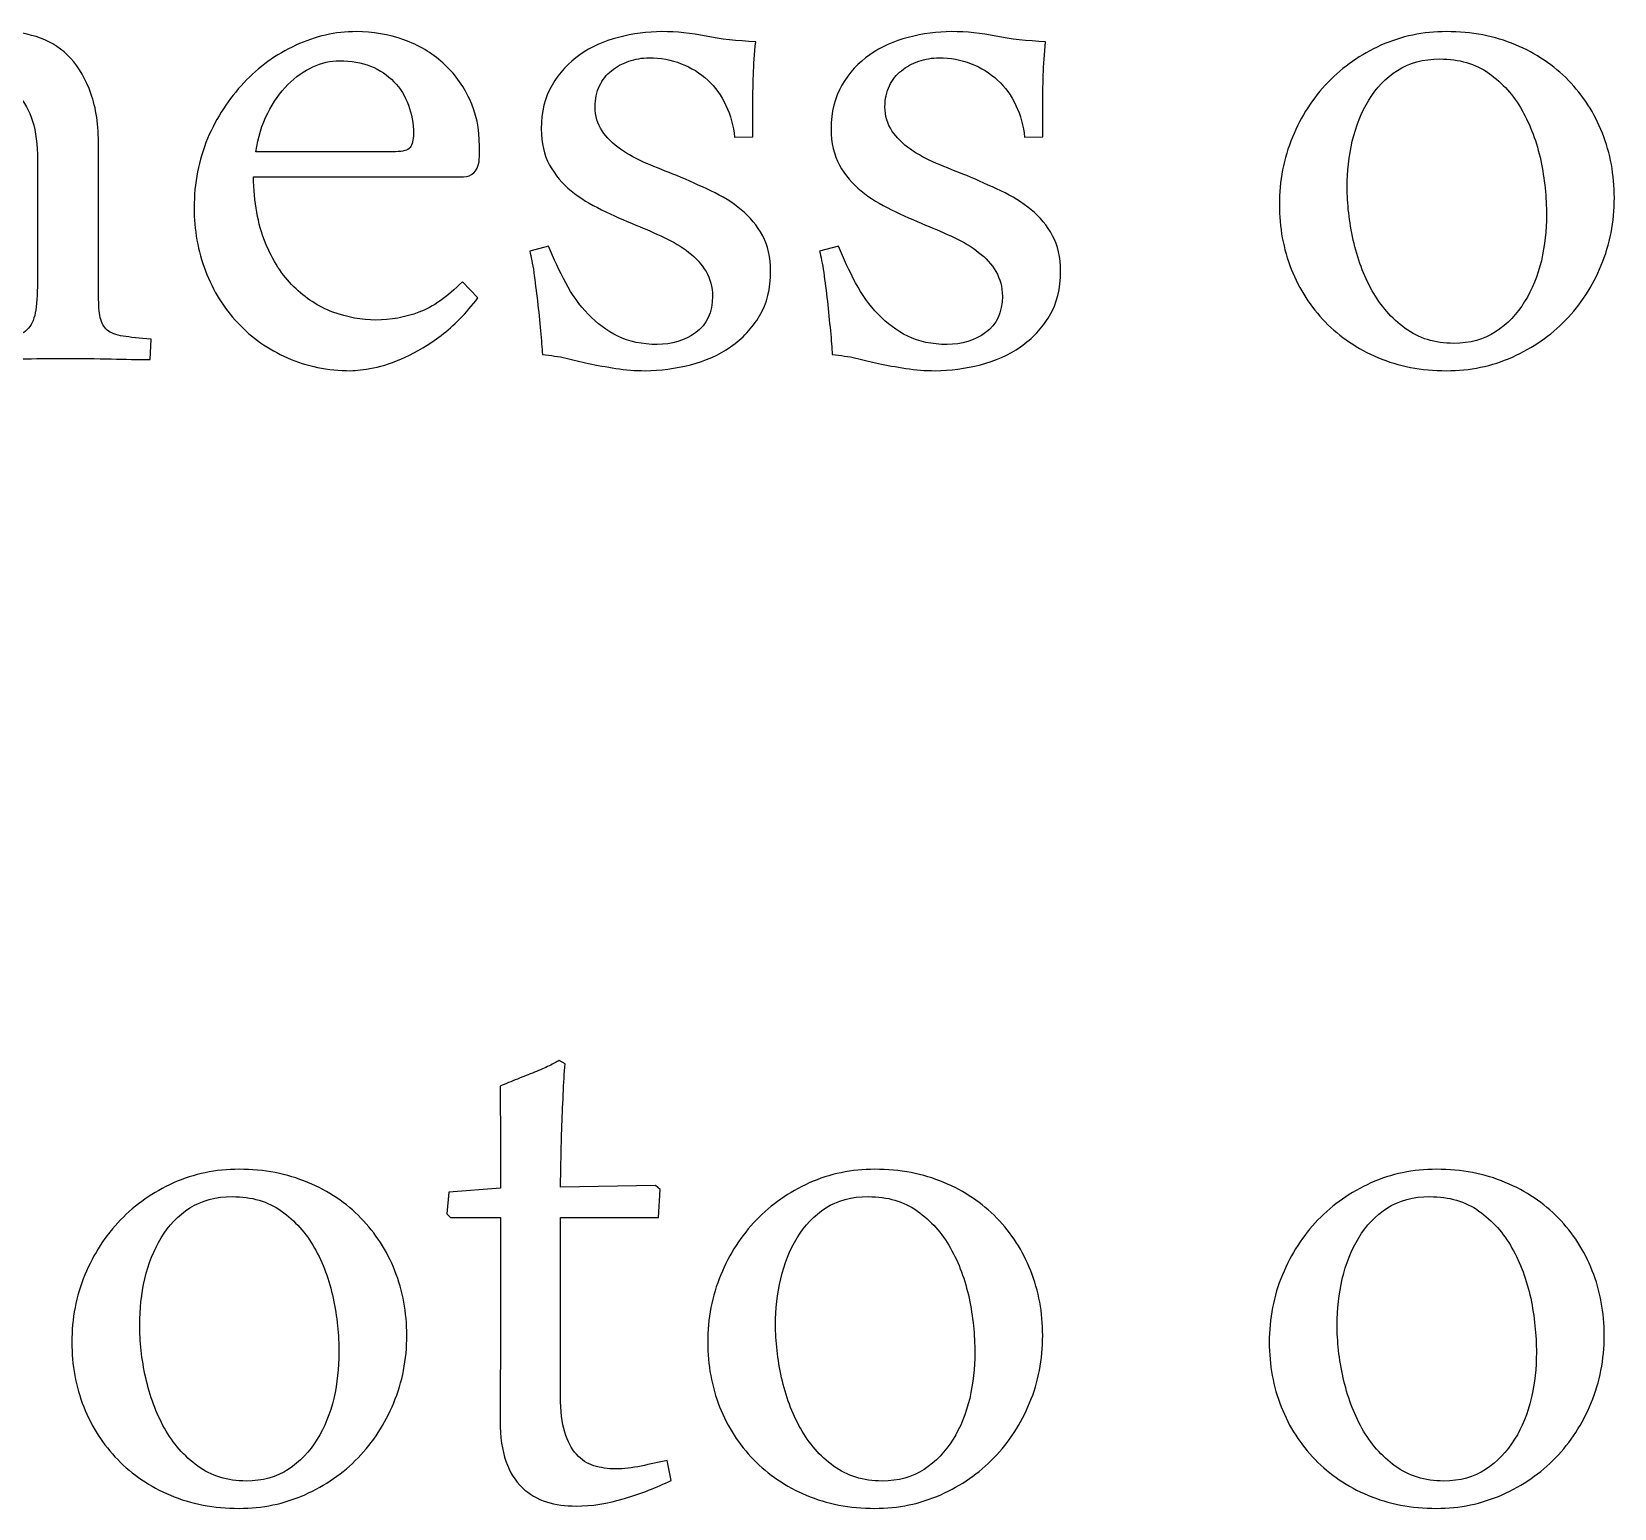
# Model space of a CAD drawing. Extents: x -303 to 288, y -142 to 145.
# Drawn here: x 52.16 to 63.94, y -122.49 to -111.5 of the extents above; entities that cross this region are included whole.
import ezdxf

# ---------------------------------------------------------------- set-up
doc = ezdxf.new("R2010")
doc.units = 0
doc.header["$MEASUREMENT"] = 0
doc.layers.add('LAYER_1', color=7, linetype='CONTINUOUS')

msp = doc.modelspace()

# ---------------------------------------------------------------- linework, layer by layer
at = {"layer": 'LAYER_1', "color": 250}
for points, knots in [([(51.3818, -113.9384), (51.2929, -113.9384), (51.1941, -113.937), (51.084, -113.9342), (51.084, -113.9342), (50.9739, -113.9313), (50.8526, -113.9299), (50.7199, -113.9299), (50.7199, -113.9299), (50.6127, -113.9299), (50.5055, -113.9313), (50.3996, -113.9342), (50.3996, -113.9342), (50.2938, -113.937), (50.2021, -113.9384), (50.1245, -113.9384), (50.1245, -113.9384), (50.1245, -113.9384), (50.1118, -113.8058), (50.1118, -113.8058), (50.1118, -113.8058), (50.2063, -113.7973), (50.2811, -113.786), (50.3375, -113.7691), (50.3375, -113.7691), (50.394, -113.7521), (50.4377, -113.7267), (50.4702, -113.6929), (50.4702, -113.6929), (50.5012, -113.6576), (50.5224, -113.6096), (50.5323, -113.5475), (50.5323, -113.5475), (50.5407, -113.4854), (50.5464, -113.4022), (50.5464, -113.2978), (50.5464, -113.2978), (50.5464, -113.2978), (50.5464, -112.2267), (50.5464, -112.2267), (50.5464, -112.2267), (50.5464, -112.1491), (50.5422, -112.0884), (50.5337, -112.0447), (50.5337, -112.0447), (50.5252, -112.001), (50.5083, -111.9657), (50.4815, -111.9389), (50.4815, -111.9389), (50.4561, -111.9135), (50.418, -111.8937), (50.3658, -111.8796), (50.3658, -111.8796), (50.315, -111.8655), (50.2486, -111.8514), (50.1654, -111.8387), (50.1654, -111.8387), (50.1654, -111.8387), (50.1541, -111.723), (50.1541, -111.723), (50.1541, -111.723), (50.2218, -111.7089), (50.2966, -111.6919), (50.3742, -111.6736), (50.3742, -111.6736), (50.4533, -111.6538), (50.5295, -111.6341), (50.6042, -111.6129), (50.6042, -111.6129), (50.679, -111.5917), (50.7482, -111.572), (50.8131, -111.5536), (50.8131, -111.5536), (50.878, -111.5339), (50.9302, -111.5155), (50.9725, -111.4986), (50.9725, -111.4986), (50.9725, -111.4986), (51.0219, -111.5325), (51.0219, -111.5325), (51.0219, -111.5325), (51.0135, -111.5903), (51.0064, -111.6468), (51.0008, -111.7032), (51.0008, -111.7032), (50.9951, -111.7611), (50.9923, -111.8175), (50.9923, -111.8754), (50.9923, -111.8754), (51.1419, -111.7568), (51.2999, -111.6651), (51.4664, -111.5988), (51.4664, -111.5988), (51.6329, -111.5325), (51.7924, -111.4986), (51.9434, -111.4986), (51.9434, -111.4986), (52.0422, -111.4986), (52.1353, -111.5155), (52.2228, -111.5466), (52.2228, -111.5466), (52.3088, -111.579), (52.385, -111.6284), (52.4485, -111.6976), (52.4485, -111.6976), (52.5106, -111.7667), (52.5614, -111.8542), (52.5981, -111.96), (52.5981, -111.96), (52.6362, -112.0659), (52.6546, -112.1957), (52.6546, -112.3467), (52.6546, -112.3467), (52.6546, -112.3467), (52.6546, -113.4671), (52.6546, -113.4671), (52.6546, -113.4671), (52.6546, -113.5334), (52.6588, -113.5856), (52.6673, -113.6265), (52.6673, -113.6265), (52.6757, -113.6661), (52.6927, -113.6971), (52.7181, -113.7197), (52.7181, -113.7197), (52.7449, -113.7408), (52.7844, -113.7564), (52.8366, -113.7648), (52.8366, -113.7648), (52.8888, -113.7733), (52.9594, -113.7804), (53.0469, -113.786), (53.0469, -113.786), (53.0469, -113.786), (53.0384, -113.9384), (53.0384, -113.9384), (53.0384, -113.9384), (52.9509, -113.9384), (52.8535, -113.937), (52.7477, -113.9342), (52.7477, -113.9342), (52.6419, -113.9313), (52.5219, -113.9299), (52.3907, -113.9299), (52.3907, -113.9299), (52.282, -113.9299), (52.1804, -113.9313), (52.0817, -113.9342), (52.0817, -113.9342), (51.9843, -113.937), (51.8968, -113.9384), (51.8192, -113.9384), (51.8192, -113.9384), (51.8192, -113.9384), (51.8065, -113.8058), (51.8065, -113.8058), (51.8065, -113.8058), (51.8926, -113.7973), (51.9617, -113.7874), (52.0139, -113.7733), (52.0139, -113.7733), (52.0661, -113.7592), (52.1056, -113.7366), (52.1339, -113.7042), (52.1339, -113.7042), (52.1607, -113.6731), (52.179, -113.628), (52.1875, -113.5687), (52.1875, -113.5687), (52.196, -113.5094), (52.2002, -113.4276), (52.2002, -113.3217), (52.2002, -113.3217), (52.2002, -113.3217), (52.2002, -112.4497), (52.2002, -112.4497), (52.2002, -112.4497), (52.2002, -112.2296), (52.1508, -112.0701), (52.0534, -111.9727), (52.0534, -111.9727), (51.9547, -111.8754), (51.8319, -111.826), (51.6837, -111.826), (51.6837, -111.826), (51.5779, -111.826), (51.4664, -111.8471), (51.3479, -111.8895), (51.3479, -111.8895), (51.2294, -111.9332), (51.1108, -111.9925), (50.9923, -112.0701), (50.9923, -112.0701), (50.9923, -112.0701), (50.9923, -113.4671), (50.9923, -113.4671), (50.9923, -113.4671), (50.9923, -113.5334), (50.9965, -113.5856), (51.0036, -113.6265), (51.0036, -113.6265), (51.0092, -113.6661), (51.0276, -113.6971), (51.0544, -113.7197), (51.0544, -113.7197), (51.0826, -113.7408), (51.1235, -113.7564), (51.1771, -113.7648), (51.1771, -113.7648), (51.2308, -113.7733), (51.3027, -113.7804), (51.393, -113.786), (51.393, -113.786), (51.393, -113.786), (51.3818, -113.9384), (51.3818, -113.9384)], [0, 0, 0, 0, 0.0181818, 0.0181818, 0.0181818, 0.0181818, 0.0363636, 0.0363636, 0.0363636, 0.0363636, 0.0545455, 0.0545455, 0.0545455, 0.0545455, 0.0727273, 0.0727273, 0.0727273, 0.0727273, 0.0909091, 0.0909091, 0.0909091, 0.0909091, 0.1090909, 0.1090909, 0.1090909, 0.1090909, 0.1272727, 0.1272727, 0.1272727, 0.1272727, 0.1454545, 0.1454545, 0.1454545, 0.1454545, 0.1636364, 0.1636364, 0.1636364, 0.1636364, 0.1818182, 0.1818182, 0.1818182, 0.1818182, 0.2, 0.2, 0.2, 0.2, 0.2181818, 0.2181818, 0.2181818, 0.2181818, 0.2363636, 0.2363636, 0.2363636, 0.2363636, 0.2545455, 0.2545455, 0.2545455, 0.2545455, 0.2727273, 0.2727273, 0.2727273, 0.2727273, 0.2909091, 0.2909091, 0.2909091, 0.2909091, 0.3090909, 0.3090909, 0.3090909, 0.3090909, 0.3272727, 0.3272727, 0.3272727, 0.3272727, 0.3454545, 0.3454545, 0.3454545, 0.3454545, 0.3636364, 0.3636364, 0.3636364, 0.3636364, 0.3818182, 0.3818182, 0.3818182, 0.3818182, 0.4, 0.4, 0.4, 0.4, 0.4181818, 0.4181818, 0.4181818, 0.4181818, 0.4363636, 0.4363636, 0.4363636, 0.4363636, 0.4545455, 0.4545455, 0.4545455, 0.4545455, 0.4727273, 0.4727273, 0.4727273, 0.4727273, 0.4909091, 0.4909091, 0.4909091, 0.4909091, 0.5090909, 0.5090909, 0.5090909, 0.5090909, 0.5272727, 0.5272727, 0.5272727, 0.5272727, 0.5454545, 0.5454545, 0.5454545, 0.5454545, 0.5636364, 0.5636364, 0.5636364, 0.5636364, 0.5818182, 0.5818182, 0.5818182, 0.5818182, 0.6, 0.6, 0.6, 0.6, 0.6181818, 0.6181818, 0.6181818, 0.6181818, 0.6363636, 0.6363636, 0.6363636, 0.6363636, 0.6545455, 0.6545455, 0.6545455, 0.6545455, 0.6727273, 0.6727273, 0.6727273, 0.6727273, 0.6909091, 0.6909091, 0.6909091, 0.6909091, 0.7090909, 0.7090909, 0.7090909, 0.7090909, 0.7272727, 0.7272727, 0.7272727, 0.7272727, 0.7454545, 0.7454545, 0.7454545, 0.7454545, 0.7636364, 0.7636364, 0.7636364, 0.7636364, 0.7818182, 0.7818182, 0.7818182, 0.7818182, 0.8, 0.8, 0.8, 0.8, 0.8181818, 0.8181818, 0.8181818, 0.8181818, 0.8363636, 0.8363636, 0.8363636, 0.8363636, 0.8545455, 0.8545455, 0.8545455, 0.8545455, 0.8727273, 0.8727273, 0.8727273, 0.8727273, 0.8909091, 0.8909091, 0.8909091, 0.8909091, 0.9090909, 0.9090909, 0.9090909, 0.9090909, 0.9272727, 0.9272727, 0.9272727, 0.9272727, 0.9454545, 0.9454545, 0.9454545, 0.9454545, 0.9636364, 0.9636364, 0.9636364, 0.9636364, 1, 1, 1, 1]), ([(55.4782, -113.4798), (55.3893, -113.5955), (55.299, -113.6886), (55.2044, -113.7592), (55.2044, -113.7592), (55.1113, -113.8283), (55.021, -113.8834), (54.9363, -113.9215), (54.9363, -113.9215), (54.8502, -113.961), (54.7726, -113.9864), (54.7007, -114.0005), (54.7007, -114.0005), (54.6287, -114.0146), (54.5723, -114.0217), (54.5313, -114.0217), (54.5313, -114.0217), (54.3606, -114.0217), (54.2025, -113.9892), (54.06, -113.9257), (54.06, -113.9257), (53.9161, -113.8622), (53.7933, -113.7761), (53.6903, -113.6661), (53.6903, -113.6661), (53.5859, -113.556), (53.5069, -113.4262), (53.4504, -113.2794), (53.4504, -113.2794), (53.394, -113.1313), (53.3658, -112.9746), (53.3658, -112.8095), (53.3658, -112.8095), (53.3658, -112.6247), (53.3996, -112.4539), (53.466, -112.2945), (53.466, -112.2945), (53.5337, -112.1364), (53.624, -111.9981), (53.7355, -111.8796), (53.7355, -111.8796), (53.847, -111.7611), (53.9754, -111.6679), (54.1221, -111.6002), (54.1221, -111.6002), (54.2675, -111.5325), (54.4184, -111.4986), (54.5723, -111.4986), (54.5723, -111.4986), (54.6964, -111.4986), (54.8136, -111.5198), (54.9264, -111.5593), (54.9264, -111.5593), (55.0379, -111.5988), (55.1353, -111.6567), (55.2171, -111.7314), (55.2171, -111.7314), (55.3004, -111.8048), (55.3667, -111.8951), (55.4161, -111.9995), (55.4161, -111.9995), (55.4655, -112.104), (55.4895, -112.2211), (55.4895, -112.3509), (55.4895, -112.3509), (55.4895, -112.3509), (55.4895, -112.4088), (55.4895, -112.4088), (55.4895, -112.4088), (55.4895, -112.4088), (55.4866, -112.4666), (55.4866, -112.4666), (55.4866, -112.4666), (55.4725, -112.5414), (55.433, -112.5781), (55.3709, -112.5781), (55.3709, -112.5781), (55.3709, -112.5781), (53.8074, -112.5781), (53.8074, -112.5781), (53.8074, -112.5781), (53.8103, -112.7686), (53.8399, -112.9309), (53.8949, -113.0663), (53.8949, -113.0663), (53.95, -113.2018), (54.0205, -113.3119), (54.108, -113.3965), (54.108, -113.3965), (54.1941, -113.4826), (54.2914, -113.5447), (54.3987, -113.5856), (54.3987, -113.5856), (54.5059, -113.6251), (54.6118, -113.6449), (54.7176, -113.6449), (54.7176, -113.6449), (54.8305, -113.6449), (54.9377, -113.6251), (55.0393, -113.587), (55.0393, -113.587), (55.1409, -113.5489), (55.2496, -113.4727), (55.3625, -113.3598), (55.3625, -113.3598), (55.3625, -113.3598), (55.4782, -113.4798), (55.4782, -113.4798)], [0, 0, 0, 0, 0.0357143, 0.0357143, 0.0357143, 0.0357143, 0.0714286, 0.0714286, 0.0714286, 0.0714286, 0.1071429, 0.1071429, 0.1071429, 0.1071429, 0.1428571, 0.1428571, 0.1428571, 0.1428571, 0.1785714, 0.1785714, 0.1785714, 0.1785714, 0.2142857, 0.2142857, 0.2142857, 0.2142857, 0.25, 0.25, 0.25, 0.25, 0.2857143, 0.2857143, 0.2857143, 0.2857143, 0.3214286, 0.3214286, 0.3214286, 0.3214286, 0.3571429, 0.3571429, 0.3571429, 0.3571429, 0.3928571, 0.3928571, 0.3928571, 0.3928571, 0.4285714, 0.4285714, 0.4285714, 0.4285714, 0.4642857, 0.4642857, 0.4642857, 0.4642857, 0.5, 0.5, 0.5, 0.5, 0.5357143, 0.5357143, 0.5357143, 0.5357143, 0.5714286, 0.5714286, 0.5714286, 0.5714286, 0.6071429, 0.6071429, 0.6071429, 0.6071429, 0.6428571, 0.6428571, 0.6428571, 0.6428571, 0.6785714, 0.6785714, 0.6785714, 0.6785714, 0.7142857, 0.7142857, 0.7142857, 0.7142857, 0.75, 0.75, 0.75, 0.75, 0.7857143, 0.7857143, 0.7857143, 0.7857143, 0.8214286, 0.8214286, 0.8214286, 0.8214286, 0.8571429, 0.8571429, 0.8571429, 0.8571429, 0.8928571, 0.8928571, 0.8928571, 0.8928571, 0.9285714, 0.9285714, 0.9285714, 0.9285714, 1, 1, 1, 1]), ([(57.3888, -112.2846), (57.3803, -112.1999), (57.3591, -112.1195), (57.3239, -112.0475), (57.3239, -112.0475), (57.29, -111.9741), (57.2448, -111.9106), (57.1884, -111.8584), (57.1884, -111.8584), (57.1319, -111.8062), (57.0656, -111.7653), (56.9908, -111.7371), (56.9908, -111.7371), (56.9175, -111.7075), (56.837, -111.6933), (56.7524, -111.6933), (56.7524, -111.6933), (56.6987, -111.6933), (56.6493, -111.7018), (56.6014, -111.7187), (56.6014, -111.7187), (56.552, -111.7343), (56.5096, -111.7583), (56.473, -111.7893), (56.473, -111.7893), (56.4349, -111.8189), (56.4052, -111.857), (56.3841, -111.9022), (56.3841, -111.9022), (56.3615, -111.9473), (56.3502, -111.9995), (56.3502, -112.0574), (56.3502, -112.0574), (56.3502, -112.1265), (56.3685, -112.1858), (56.4024, -112.2366), (56.4024, -112.2366), (56.4363, -112.2888), (56.4828, -112.334), (56.5393, -112.3735), (56.5393, -112.3735), (56.5957, -112.413), (56.6606, -112.4483), (56.7326, -112.4793), (56.7326, -112.4793), (56.806, -112.509), (56.8808, -112.54), (56.9584, -112.5696), (56.9584, -112.5696), (57.0445, -112.6063), (57.1291, -112.6444), (57.2124, -112.6839), (57.2124, -112.6839), (57.297, -112.7234), (57.3718, -112.77), (57.4382, -112.8236), (57.4382, -112.8236), (57.5045, -112.8787), (57.5567, -112.9422), (57.5976, -113.017), (57.5976, -113.017), (57.6371, -113.0903), (57.6569, -113.1792), (57.6569, -113.2808), (57.6569, -113.2808), (57.6569, -113.4106), (57.6301, -113.5221), (57.575, -113.6138), (57.575, -113.6138), (57.5186, -113.7056), (57.448, -113.7832), (57.3591, -113.8439), (57.3591, -113.8439), (57.2716, -113.9045), (57.1715, -113.9483), (57.06, -113.9779), (57.06, -113.9779), (56.9485, -114.0061), (56.8356, -114.0217), (56.7227, -114.0217), (56.7227, -114.0217), (56.6508, -114.0217), (56.5788, -114.016), (56.5054, -114.0047), (56.5054, -114.0047), (56.432, -113.9934), (56.3643, -113.9807), (56.3008, -113.968), (56.3008, -113.968), (56.243, -113.9539), (56.1879, -113.9398), (56.1343, -113.9285), (56.1343, -113.9285), (56.0793, -113.9158), (56.0214, -113.9074), (55.9579, -113.9017), (55.9579, -113.9017), (55.9551, -113.8537), (55.9509, -113.7945), (55.9438, -113.7239), (55.9438, -113.7239), (55.9367, -113.6519), (55.9297, -113.5786), (55.9212, -113.5038), (55.9212, -113.5038), (55.9128, -113.4304), (55.9029, -113.3584), (55.8944, -113.2907), (55.8944, -113.2907), (55.8845, -113.2244), (55.8732, -113.1708), (55.8634, -113.1327), (55.8634, -113.1327), (55.8634, -113.1327), (56.0031, -113.0946), (56.0031, -113.0946), (56.0031, -113.0946), (56.0426, -113.1891), (56.0849, -113.2794), (56.1315, -113.3683), (56.1315, -113.3683), (56.178, -113.4558), (56.2345, -113.5334), (56.2994, -113.6011), (56.2994, -113.6011), (56.3643, -113.6689), (56.4377, -113.7239), (56.5195, -113.7648), (56.5195, -113.7648), (56.6028, -113.8058), (56.7001, -113.8269), (56.813, -113.8269), (56.813, -113.8269), (56.9217, -113.8269), (57.0162, -113.7973), (57.0995, -113.738), (57.0995, -113.738), (57.1813, -113.6788), (57.2237, -113.5884), (57.2237, -113.4671), (57.2237, -113.4671), (57.2237, -113.3979), (57.2067, -113.3373), (57.1757, -113.2836), (57.1757, -113.2836), (57.1432, -113.23), (57.1009, -113.1821), (57.0473, -113.1411), (57.0473, -113.1411), (56.9937, -113.0988), (56.933, -113.0621), (56.8652, -113.0311), (56.8652, -113.0311), (56.7975, -112.9986), (56.727, -112.9676), (56.6522, -112.9379), (56.6522, -112.9379), (56.5675, -112.9027), (56.4828, -112.8646), (56.3982, -112.8236), (56.3982, -112.8236), (56.3135, -112.7841), (56.2387, -112.7376), (56.1724, -112.6839), (56.1724, -112.6839), (56.1061, -112.6303), (56.0525, -112.5654), (56.0115, -112.492), (56.0115, -112.492), (55.9706, -112.4172), (55.9494, -112.3269), (55.9494, -112.2225), (55.9494, -112.2225), (55.9494, -112.0955), (55.9763, -111.9868), (56.0299, -111.8965), (56.0299, -111.8965), (56.0835, -111.8048), (56.1526, -111.73), (56.2373, -111.6708), (56.2373, -111.6708), (56.3206, -111.6115), (56.4165, -111.5678), (56.5238, -111.5409), (56.5238, -111.5409), (56.6324, -111.5127), (56.7397, -111.4986), (56.8469, -111.4986), (56.8469, -111.4986), (56.957, -111.4986), (57.067, -111.5099), (57.1757, -111.5325), (57.1757, -111.5325), (57.2843, -111.5551), (57.4071, -111.5678), (57.5454, -111.5734), (57.5454, -111.5734), (57.5369, -111.6623), (57.5313, -111.7456), (57.5285, -111.8232), (57.5285, -111.8232), (57.5256, -111.9022), (57.5242, -111.9868), (57.5242, -112.0786), (57.5242, -112.0786), (57.5242, -112.0786), (57.5242, -112.2804), (57.5242, -112.2804), (57.5242, -112.2804), (57.5242, -112.2804), (57.3888, -112.2846), (57.3888, -112.2846)], [0, 0, 0, 0, 0.0185185, 0.0185185, 0.0185185, 0.0185185, 0.037037, 0.037037, 0.037037, 0.037037, 0.0555556, 0.0555556, 0.0555556, 0.0555556, 0.0740741, 0.0740741, 0.0740741, 0.0740741, 0.0925926, 0.0925926, 0.0925926, 0.0925926, 0.1111111, 0.1111111, 0.1111111, 0.1111111, 0.1296296, 0.1296296, 0.1296296, 0.1296296, 0.1481481, 0.1481481, 0.1481481, 0.1481481, 0.1666667, 0.1666667, 0.1666667, 0.1666667, 0.1851852, 0.1851852, 0.1851852, 0.1851852, 0.2037037, 0.2037037, 0.2037037, 0.2037037, 0.2222222, 0.2222222, 0.2222222, 0.2222222, 0.2407407, 0.2407407, 0.2407407, 0.2407407, 0.2592593, 0.2592593, 0.2592593, 0.2592593, 0.2777778, 0.2777778, 0.2777778, 0.2777778, 0.2962963, 0.2962963, 0.2962963, 0.2962963, 0.3148148, 0.3148148, 0.3148148, 0.3148148, 0.3333333, 0.3333333, 0.3333333, 0.3333333, 0.3518519, 0.3518519, 0.3518519, 0.3518519, 0.3703704, 0.3703704, 0.3703704, 0.3703704, 0.3888889, 0.3888889, 0.3888889, 0.3888889, 0.4074074, 0.4074074, 0.4074074, 0.4074074, 0.4259259, 0.4259259, 0.4259259, 0.4259259, 0.4444444, 0.4444444, 0.4444444, 0.4444444, 0.462963, 0.462963, 0.462963, 0.462963, 0.4814815, 0.4814815, 0.4814815, 0.4814815, 0.5, 0.5, 0.5, 0.5, 0.5185185, 0.5185185, 0.5185185, 0.5185185, 0.537037, 0.537037, 0.537037, 0.537037, 0.5555556, 0.5555556, 0.5555556, 0.5555556, 0.5740741, 0.5740741, 0.5740741, 0.5740741, 0.5925926, 0.5925926, 0.5925926, 0.5925926, 0.6111111, 0.6111111, 0.6111111, 0.6111111, 0.6296296, 0.6296296, 0.6296296, 0.6296296, 0.6481481, 0.6481481, 0.6481481, 0.6481481, 0.6666667, 0.6666667, 0.6666667, 0.6666667, 0.6851852, 0.6851852, 0.6851852, 0.6851852, 0.7037037, 0.7037037, 0.7037037, 0.7037037, 0.7222222, 0.7222222, 0.7222222, 0.7222222, 0.7407407, 0.7407407, 0.7407407, 0.7407407, 0.7592593, 0.7592593, 0.7592593, 0.7592593, 0.7777778, 0.7777778, 0.7777778, 0.7777778, 0.7962963, 0.7962963, 0.7962963, 0.7962963, 0.8148148, 0.8148148, 0.8148148, 0.8148148, 0.8333333, 0.8333333, 0.8333333, 0.8333333, 0.8518519, 0.8518519, 0.8518519, 0.8518519, 0.8703704, 0.8703704, 0.8703704, 0.8703704, 0.8888889, 0.8888889, 0.8888889, 0.8888889, 0.9074074, 0.9074074, 0.9074074, 0.9074074, 0.9259259, 0.9259259, 0.9259259, 0.9259259, 0.9444444, 0.9444444, 0.9444444, 0.9444444, 0.962963, 0.962963, 0.962963, 0.962963, 1, 1, 1, 1]), ([(59.5464, -112.2846), (59.5379, -112.1999), (59.5167, -112.1195), (59.4815, -112.0475), (59.4815, -112.0475), (59.4476, -111.9741), (59.4024, -111.9106), (59.346, -111.8584), (59.346, -111.8584), (59.2895, -111.8062), (59.2232, -111.7653), (59.1484, -111.7371), (59.1484, -111.7371), (59.0751, -111.7075), (58.9946, -111.6933), (58.91, -111.6933), (58.91, -111.6933), (58.8563, -111.6933), (58.8069, -111.7018), (58.759, -111.7187), (58.759, -111.7187), (58.7096, -111.7343), (58.6672, -111.7583), (58.6306, -111.7893), (58.6306, -111.7893), (58.5925, -111.8189), (58.5628, -111.857), (58.5417, -111.9022), (58.5417, -111.9022), (58.5191, -111.9473), (58.5078, -111.9995), (58.5078, -112.0574), (58.5078, -112.0574), (58.5078, -112.1265), (58.5261, -112.1858), (58.56, -112.2366), (58.56, -112.2366), (58.5939, -112.2888), (58.6404, -112.334), (58.6969, -112.3735), (58.6969, -112.3735), (58.7533, -112.413), (58.8182, -112.4483), (58.8902, -112.4793), (58.8902, -112.4793), (58.9636, -112.509), (59.0384, -112.54), (59.116, -112.5696), (59.116, -112.5696), (59.2021, -112.6063), (59.2867, -112.6444), (59.37, -112.6839), (59.37, -112.6839), (59.4546, -112.7234), (59.5294, -112.77), (59.5958, -112.8236), (59.5958, -112.8236), (59.6621, -112.8787), (59.7143, -112.9422), (59.7552, -113.017), (59.7552, -113.017), (59.7947, -113.0903), (59.8145, -113.1792), (59.8145, -113.2808), (59.8145, -113.2808), (59.8145, -113.4106), (59.7877, -113.5221), (59.7326, -113.6138), (59.7326, -113.6138), (59.6762, -113.7056), (59.6056, -113.7832), (59.5167, -113.8439), (59.5167, -113.8439), (59.4292, -113.9045), (59.3291, -113.9483), (59.2176, -113.9779), (59.2176, -113.9779), (59.1061, -114.0061), (58.9932, -114.0217), (58.8803, -114.0217), (58.8803, -114.0217), (58.8084, -114.0217), (58.7364, -114.016), (58.663, -114.0047), (58.663, -114.0047), (58.5896, -113.9934), (58.5219, -113.9807), (58.4584, -113.968), (58.4584, -113.968), (58.4006, -113.9539), (58.3455, -113.9398), (58.2919, -113.9285), (58.2919, -113.9285), (58.2369, -113.9158), (58.179, -113.9074), (58.1155, -113.9017), (58.1155, -113.9017), (58.1127, -113.8537), (58.1085, -113.7945), (58.1014, -113.7239), (58.1014, -113.7239), (58.0943, -113.6519), (58.0873, -113.5786), (58.0788, -113.5038), (58.0788, -113.5038), (58.0704, -113.4304), (58.0605, -113.3584), (58.052, -113.2907), (58.052, -113.2907), (58.0421, -113.2244), (58.0308, -113.1708), (58.021, -113.1327), (58.021, -113.1327), (58.021, -113.1327), (58.1607, -113.0946), (58.1607, -113.0946), (58.1607, -113.0946), (58.2002, -113.1891), (58.2425, -113.2794), (58.2891, -113.3683), (58.2891, -113.3683), (58.3356, -113.4558), (58.3921, -113.5334), (58.457, -113.6011), (58.457, -113.6011), (58.5219, -113.6689), (58.5953, -113.7239), (58.6771, -113.7648), (58.6771, -113.7648), (58.7604, -113.8058), (58.8577, -113.8269), (58.9706, -113.8269), (58.9706, -113.8269), (59.0793, -113.8269), (59.1738, -113.7973), (59.2571, -113.738), (59.2571, -113.738), (59.3389, -113.6788), (59.3813, -113.5884), (59.3813, -113.4671), (59.3813, -113.4671), (59.3813, -113.3979), (59.3643, -113.3373), (59.3333, -113.2836), (59.3333, -113.2836), (59.3008, -113.23), (59.2585, -113.1821), (59.2049, -113.1411), (59.2049, -113.1411), (59.1513, -113.0988), (59.0906, -113.0621), (59.0228, -113.0311), (59.0228, -113.0311), (58.9551, -112.9986), (58.8846, -112.9676), (58.8098, -112.9379), (58.8098, -112.9379), (58.7251, -112.9027), (58.6404, -112.8646), (58.5558, -112.8236), (58.5558, -112.8236), (58.4711, -112.7841), (58.3963, -112.7376), (58.33, -112.6839), (58.33, -112.6839), (58.2637, -112.6303), (58.2101, -112.5654), (58.1691, -112.492), (58.1691, -112.492), (58.1282, -112.4172), (58.107, -112.3269), (58.107, -112.2225), (58.107, -112.2225), (58.107, -112.0955), (58.1339, -111.9868), (58.1875, -111.8965), (58.1875, -111.8965), (58.2411, -111.8048), (58.3102, -111.73), (58.3949, -111.6708), (58.3949, -111.6708), (58.4782, -111.6115), (58.5741, -111.5678), (58.6814, -111.5409), (58.6814, -111.5409), (58.79, -111.5127), (58.8973, -111.4986), (59.0045, -111.4986), (59.0045, -111.4986), (59.1146, -111.4986), (59.2246, -111.5099), (59.3333, -111.5325), (59.3333, -111.5325), (59.4419, -111.5551), (59.5647, -111.5678), (59.703, -111.5734), (59.703, -111.5734), (59.6945, -111.6623), (59.6889, -111.7456), (59.6861, -111.8232), (59.6861, -111.8232), (59.6832, -111.9022), (59.6818, -111.9868), (59.6818, -112.0786), (59.6818, -112.0786), (59.6818, -112.0786), (59.6818, -112.2804), (59.6818, -112.2804), (59.6818, -112.2804), (59.6818, -112.2804), (59.5464, -112.2846), (59.5464, -112.2846)], [0, 0, 0, 0, 0.0185185, 0.0185185, 0.0185185, 0.0185185, 0.037037, 0.037037, 0.037037, 0.037037, 0.0555556, 0.0555556, 0.0555556, 0.0555556, 0.0740741, 0.0740741, 0.0740741, 0.0740741, 0.0925926, 0.0925926, 0.0925926, 0.0925926, 0.1111111, 0.1111111, 0.1111111, 0.1111111, 0.1296296, 0.1296296, 0.1296296, 0.1296296, 0.1481481, 0.1481481, 0.1481481, 0.1481481, 0.1666667, 0.1666667, 0.1666667, 0.1666667, 0.1851852, 0.1851852, 0.1851852, 0.1851852, 0.2037037, 0.2037037, 0.2037037, 0.2037037, 0.2222222, 0.2222222, 0.2222222, 0.2222222, 0.2407407, 0.2407407, 0.2407407, 0.2407407, 0.2592593, 0.2592593, 0.2592593, 0.2592593, 0.2777778, 0.2777778, 0.2777778, 0.2777778, 0.2962963, 0.2962963, 0.2962963, 0.2962963, 0.3148148, 0.3148148, 0.3148148, 0.3148148, 0.3333333, 0.3333333, 0.3333333, 0.3333333, 0.3518519, 0.3518519, 0.3518519, 0.3518519, 0.3703704, 0.3703704, 0.3703704, 0.3703704, 0.3888889, 0.3888889, 0.3888889, 0.3888889, 0.4074074, 0.4074074, 0.4074074, 0.4074074, 0.4259259, 0.4259259, 0.4259259, 0.4259259, 0.4444444, 0.4444444, 0.4444444, 0.4444444, 0.462963, 0.462963, 0.462963, 0.462963, 0.4814815, 0.4814815, 0.4814815, 0.4814815, 0.5, 0.5, 0.5, 0.5, 0.5185185, 0.5185185, 0.5185185, 0.5185185, 0.537037, 0.537037, 0.537037, 0.537037, 0.5555556, 0.5555556, 0.5555556, 0.5555556, 0.5740741, 0.5740741, 0.5740741, 0.5740741, 0.5925926, 0.5925926, 0.5925926, 0.5925926, 0.6111111, 0.6111111, 0.6111111, 0.6111111, 0.6296296, 0.6296296, 0.6296296, 0.6296296, 0.6481481, 0.6481481, 0.6481481, 0.6481481, 0.6666667, 0.6666667, 0.6666667, 0.6666667, 0.6851852, 0.6851852, 0.6851852, 0.6851852, 0.7037037, 0.7037037, 0.7037037, 0.7037037, 0.7222222, 0.7222222, 0.7222222, 0.7222222, 0.7407407, 0.7407407, 0.7407407, 0.7407407, 0.7592593, 0.7592593, 0.7592593, 0.7592593, 0.7777778, 0.7777778, 0.7777778, 0.7777778, 0.7962963, 0.7962963, 0.7962963, 0.7962963, 0.8148148, 0.8148148, 0.8148148, 0.8148148, 0.8333333, 0.8333333, 0.8333333, 0.8333333, 0.8518519, 0.8518519, 0.8518519, 0.8518519, 0.8703704, 0.8703704, 0.8703704, 0.8703704, 0.8888889, 0.8888889, 0.8888889, 0.8888889, 0.9074074, 0.9074074, 0.9074074, 0.9074074, 0.9259259, 0.9259259, 0.9259259, 0.9259259, 0.9444444, 0.9444444, 0.9444444, 0.9444444, 0.962963, 0.962963, 0.962963, 0.962963, 1, 1, 1, 1]), ([(61.443, -112.7855), (61.443, -112.6091), (61.4754, -112.4412), (61.5403, -112.2846), (61.5403, -112.2846), (61.6052, -112.128), (61.6927, -111.9911), (61.8056, -111.8754), (61.8056, -111.8754), (61.9171, -111.7597), (62.0483, -111.6679), (62.1993, -111.6002), (62.1993, -111.6002), (62.3517, -111.5325), (62.514, -111.4986), (62.6875, -111.4986), (62.6875, -111.4986), (62.8752, -111.4986), (63.046, -111.5311), (63.1998, -111.596), (63.1998, -111.596), (63.355, -111.6609), (63.4862, -111.7498), (63.5949, -111.8613), (63.5949, -111.8613), (63.7035, -111.9727), (63.7882, -112.104), (63.8475, -112.2535), (63.8475, -112.2535), (63.9067, -112.4045), (63.9364, -112.564), (63.9364, -112.7347), (63.9364, -112.7347), (63.9364, -112.9139), (63.9039, -113.0819), (63.839, -113.2371), (63.839, -113.2371), (63.7741, -113.3937), (63.6866, -113.5292), (63.5737, -113.6449), (63.5737, -113.6449), (63.4622, -113.7606), (63.331, -113.8523), (63.1772, -113.9201), (63.1772, -113.9201), (63.0248, -113.9878), (62.8611, -114.0217), (62.6875, -114.0217), (62.6875, -114.0217), (62.4999, -114.0217), (62.3305, -113.9892), (62.1767, -113.9243), (62.1767, -113.9243), (62.0243, -113.8594), (61.8931, -113.7705), (61.7844, -113.659), (61.7844, -113.659), (61.6758, -113.5475), (61.5911, -113.4163), (61.5319, -113.2667), (61.5319, -113.2667), (61.4726, -113.1157), (61.443, -112.9563), (61.443, -112.7855)], [0, 0, 0, 0, 0.0588235, 0.0588235, 0.0588235, 0.0588235, 0.1176471, 0.1176471, 0.1176471, 0.1176471, 0.1764706, 0.1764706, 0.1764706, 0.1764706, 0.2352941, 0.2352941, 0.2352941, 0.2352941, 0.2941176, 0.2941176, 0.2941176, 0.2941176, 0.3529412, 0.3529412, 0.3529412, 0.3529412, 0.4117647, 0.4117647, 0.4117647, 0.4117647, 0.4705882, 0.4705882, 0.4705882, 0.4705882, 0.5294118, 0.5294118, 0.5294118, 0.5294118, 0.5882353, 0.5882353, 0.5882353, 0.5882353, 0.6470588, 0.6470588, 0.6470588, 0.6470588, 0.7058824, 0.7058824, 0.7058824, 0.7058824, 0.7647059, 0.7647059, 0.7647059, 0.7647059, 0.8235294, 0.8235294, 0.8235294, 0.8235294, 0.8823529, 0.8823529, 0.8823529, 0.8823529, 1, 1, 1, 1]), ([(54.8658, -112.3918), (54.9208, -112.3918), (54.9575, -112.382), (54.973, -112.3608), (54.973, -112.3608), (54.9899, -112.341), (54.9984, -112.3058), (54.9984, -112.2564), (54.9984, -112.2564), (54.9984, -112.1816), (54.9857, -112.111), (54.9603, -112.0447), (54.9603, -112.0447), (54.9363, -111.9784), (54.901, -111.9205), (54.8531, -111.8711), (54.8531, -111.8711), (54.8065, -111.8217), (54.7486, -111.7837), (54.6795, -111.7554), (54.6795, -111.7554), (54.6104, -111.7286), (54.5342, -111.7145), (54.4481, -111.7145), (54.4481, -111.7145), (54.3818, -111.7145), (54.3154, -111.73), (54.2505, -111.7597), (54.2505, -111.7597), (54.1842, -111.7907), (54.1221, -111.8344), (54.0643, -111.8923), (54.0643, -111.8923), (54.0064, -111.9502), (53.9556, -112.0207), (53.9133, -112.1054), (53.9133, -112.1054), (53.8709, -112.1886), (53.8413, -112.2846), (53.8244, -112.3918), (53.8244, -112.3918), (53.8244, -112.3918), (54.8658, -112.3918), (54.8658, -112.3918)], [0, 0, 0, 0, 0.0833333, 0.0833333, 0.0833333, 0.0833333, 0.1666667, 0.1666667, 0.1666667, 0.1666667, 0.25, 0.25, 0.25, 0.25, 0.3333333, 0.3333333, 0.3333333, 0.3333333, 0.4166667, 0.4166667, 0.4166667, 0.4166667, 0.5, 0.5, 0.5, 0.5, 0.5833333, 0.5833333, 0.5833333, 0.5833333, 0.6666667, 0.6666667, 0.6666667, 0.6666667, 0.75, 0.75, 0.75, 0.75, 0.8333333, 0.8333333, 0.8333333, 0.8333333, 1, 1, 1, 1]), ([(62.7412, -113.8185), (62.8625, -113.8185), (62.9669, -113.7902), (63.053, -113.7324), (63.053, -113.7324), (63.1405, -113.6731), (63.2125, -113.5997), (63.2689, -113.508), (63.2689, -113.508), (63.3254, -113.4177), (63.3663, -113.3161), (63.3931, -113.2032), (63.3931, -113.2032), (63.4185, -113.0889), (63.4312, -112.976), (63.4312, -112.8631), (63.4312, -112.8631), (63.4312, -112.7319), (63.4171, -112.5964), (63.3889, -112.4582), (63.3889, -112.4582), (63.3592, -112.3213), (63.3127, -112.1957), (63.2492, -112.0842), (63.2492, -112.0842), (63.1871, -111.9727), (63.1038, -111.881), (63.0036, -111.8091), (63.0036, -111.8091), (62.9034, -111.7371), (62.7807, -111.7018), (62.6382, -111.7018), (62.6382, -111.7018), (62.514, -111.7018), (62.4081, -111.73), (62.3221, -111.7865), (62.3221, -111.7865), (62.2346, -111.8429), (62.164, -111.9163), (62.109, -112.008), (62.109, -112.008), (62.054, -112.0983), (62.013, -112.2013), (61.9862, -112.3142), (61.9862, -112.3142), (61.9608, -112.4271), (61.9481, -112.54), (61.9481, -112.6529), (61.9481, -112.6529), (61.9481, -112.7799), (61.9622, -112.9111), (61.9933, -113.0494), (61.9933, -113.0494), (62.0229, -113.1877), (62.0709, -113.3133), (62.133, -113.4262), (62.133, -113.4262), (62.1965, -113.5391), (62.2783, -113.6322), (62.3799, -113.707), (62.3799, -113.707), (62.4801, -113.7818), (62.6015, -113.8185), (62.7412, -113.8185)], [0, 0, 0, 0, 0.0588235, 0.0588235, 0.0588235, 0.0588235, 0.1176471, 0.1176471, 0.1176471, 0.1176471, 0.1764706, 0.1764706, 0.1764706, 0.1764706, 0.2352941, 0.2352941, 0.2352941, 0.2352941, 0.2941176, 0.2941176, 0.2941176, 0.2941176, 0.3529412, 0.3529412, 0.3529412, 0.3529412, 0.4117647, 0.4117647, 0.4117647, 0.4117647, 0.4705882, 0.4705882, 0.4705882, 0.4705882, 0.5294118, 0.5294118, 0.5294118, 0.5294118, 0.5882353, 0.5882353, 0.5882353, 0.5882353, 0.6470588, 0.6470588, 0.6470588, 0.6470588, 0.7058824, 0.7058824, 0.7058824, 0.7058824, 0.7647059, 0.7647059, 0.7647059, 0.7647059, 0.8235294, 0.8235294, 0.8235294, 0.8235294, 0.8823529, 0.8823529, 0.8823529, 0.8823529, 1, 1, 1, 1]), ([(56.1271, -119.1806), (56.1215, -119.247), (56.1158, -119.3232), (56.113, -119.4092), (56.113, -119.4092), (56.1088, -119.4967), (56.1045, -119.5828), (56.1017, -119.6703), (56.1017, -119.6703), (56.0989, -119.7578), (56.0975, -119.8382), (56.0961, -119.9144), (56.0961, -119.9144), (56.0947, -119.9906), (56.0932, -120.0513), (56.0932, -120.0979), (56.0932, -120.0979), (56.0932, -120.0979), (56.8002, -120.0852), (56.8002, -120.0852), (56.8002, -120.0852), (56.8002, -120.0852), (56.8341, -120.1148), (56.8341, -120.1148), (56.8341, -120.1148), (56.8341, -120.1148), (56.8214, -120.325), (56.8214, -120.325), (56.8214, -120.325), (56.8214, -120.325), (56.0932, -120.325), (56.0932, -120.325), (56.0932, -120.325), (56.0932, -120.325), (56.0932, -121.6571), (56.0932, -121.6571), (56.0932, -121.6571), (56.0932, -121.7644), (56.1045, -121.8518), (56.1243, -121.921), (56.1243, -121.921), (56.1455, -121.9901), (56.1737, -122.0452), (56.2118, -122.0861), (56.2118, -122.0861), (56.2485, -122.1284), (56.2922, -122.1566), (56.3416, -122.1708), (56.3416, -122.1708), (56.391, -122.1863), (56.4446, -122.1947), (56.5025, -122.1947), (56.5025, -122.1947), (56.5631, -122.1947), (56.6266, -122.1877), (56.693, -122.1736), (56.693, -122.1736), (56.7593, -122.1595), (56.8242, -122.1454), (56.8877, -122.1327), (56.8877, -122.1327), (56.8877, -122.1327), (56.9159, -122.2808), (56.9159, -122.2808), (56.9159, -122.2808), (56.8087, -122.333), (56.693, -122.3782), (56.5688, -122.4149), (56.5688, -122.4149), (56.4446, -122.453), (56.3247, -122.4713), (56.209, -122.4713), (56.209, -122.4713), (56.1299, -122.4713), (56.0551, -122.4614), (55.9888, -122.4403), (55.9888, -122.4403), (55.9211, -122.4191), (55.8604, -122.3838), (55.8082, -122.3344), (55.8082, -122.3344), (55.756, -122.2851), (55.7151, -122.2201), (55.6869, -122.1383), (55.6869, -122.1383), (55.6572, -122.0565), (55.6431, -121.9577), (55.6431, -121.8391), (55.6431, -121.8391), (55.6431, -121.8391), (55.6431, -121.7277), (55.6431, -121.7277), (55.6431, -121.7277), (55.6431, -121.6769), (55.6431, -121.5979), (55.6445, -121.4878), (55.6445, -121.4878), (55.6459, -121.3763), (55.6473, -121.2296), (55.6473, -121.0447), (55.6473, -121.0447), (55.6473, -121.0447), (55.6473, -120.325), (55.6473, -120.325), (55.6473, -120.325), (55.6473, -120.325), (55.2748, -120.325), (55.2748, -120.325), (55.2748, -120.325), (55.2748, -120.325), (55.2466, -120.2968), (55.2466, -120.2968), (55.2466, -120.2968), (55.2466, -120.2968), (55.2621, -120.136), (55.2621, -120.136), (55.2621, -120.136), (55.2621, -120.136), (55.6473, -120.1063), (55.6473, -120.1063), (55.6473, -120.1063), (55.6473, -120.1063), (55.6473, -119.7634), (55.6473, -119.7634), (55.6473, -119.7634), (55.6473, -119.6943), (55.6459, -119.6237), (55.6445, -119.5532), (55.6445, -119.5532), (55.6431, -119.4812), (55.6431, -119.4121), (55.6431, -119.3457), (55.6431, -119.3457), (55.684, -119.3288), (55.7278, -119.3119), (55.7715, -119.2935), (55.7715, -119.2935), (55.8153, -119.2766), (55.8576, -119.2582), (55.8999, -119.2427), (55.8999, -119.2427), (55.9408, -119.2258), (55.9775, -119.2103), (56.0086, -119.1947), (56.0086, -119.1947), (56.041, -119.1792), (56.065, -119.1665), (56.082, -119.1552), (56.082, -119.1552), (56.082, -119.1552), (56.1271, -119.1806), (56.1271, -119.1806)], [0, 0, 0, 0, 0.025641, 0.025641, 0.025641, 0.025641, 0.0512821, 0.0512821, 0.0512821, 0.0512821, 0.0769231, 0.0769231, 0.0769231, 0.0769231, 0.1025641, 0.1025641, 0.1025641, 0.1025641, 0.1282051, 0.1282051, 0.1282051, 0.1282051, 0.1538462, 0.1538462, 0.1538462, 0.1538462, 0.1794872, 0.1794872, 0.1794872, 0.1794872, 0.2051282, 0.2051282, 0.2051282, 0.2051282, 0.2307692, 0.2307692, 0.2307692, 0.2307692, 0.2564103, 0.2564103, 0.2564103, 0.2564103, 0.2820513, 0.2820513, 0.2820513, 0.2820513, 0.3076923, 0.3076923, 0.3076923, 0.3076923, 0.3333333, 0.3333333, 0.3333333, 0.3333333, 0.3589744, 0.3589744, 0.3589744, 0.3589744, 0.3846154, 0.3846154, 0.3846154, 0.3846154, 0.4102564, 0.4102564, 0.4102564, 0.4102564, 0.4358974, 0.4358974, 0.4358974, 0.4358974, 0.4615385, 0.4615385, 0.4615385, 0.4615385, 0.4871795, 0.4871795, 0.4871795, 0.4871795, 0.5128205, 0.5128205, 0.5128205, 0.5128205, 0.5384615, 0.5384615, 0.5384615, 0.5384615, 0.5641026, 0.5641026, 0.5641026, 0.5641026, 0.5897436, 0.5897436, 0.5897436, 0.5897436, 0.6153846, 0.6153846, 0.6153846, 0.6153846, 0.6410256, 0.6410256, 0.6410256, 0.6410256, 0.6666667, 0.6666667, 0.6666667, 0.6666667, 0.6923077, 0.6923077, 0.6923077, 0.6923077, 0.7179487, 0.7179487, 0.7179487, 0.7179487, 0.7435897, 0.7435897, 0.7435897, 0.7435897, 0.7692308, 0.7692308, 0.7692308, 0.7692308, 0.7948718, 0.7948718, 0.7948718, 0.7948718, 0.8205128, 0.8205128, 0.8205128, 0.8205128, 0.8461538, 0.8461538, 0.8461538, 0.8461538, 0.8717949, 0.8717949, 0.8717949, 0.8717949, 0.8974359, 0.8974359, 0.8974359, 0.8974359, 0.9230769, 0.9230769, 0.9230769, 0.9230769, 0.9487179, 0.9487179, 0.9487179, 0.9487179, 1, 1, 1, 1]), ([(52.4555, -121.2521), (52.4555, -121.0757), (52.4879, -120.9078), (52.5528, -120.7512), (52.5528, -120.7512), (52.6177, -120.5946), (52.7052, -120.4577), (52.8181, -120.342), (52.8181, -120.342), (52.9296, -120.2263), (53.0608, -120.1345), (53.2118, -120.0668), (53.2118, -120.0668), (53.3642, -119.9991), (53.5265, -119.9652), (53.7, -119.9652), (53.7, -119.9652), (53.8877, -119.9652), (54.0585, -119.9977), (54.2123, -120.0626), (54.2123, -120.0626), (54.3675, -120.1275), (54.4987, -120.2164), (54.6074, -120.3279), (54.6074, -120.3279), (54.716, -120.4393), (54.8007, -120.5706), (54.86, -120.7201), (54.86, -120.7201), (54.9192, -120.8711), (54.9489, -121.0306), (54.9489, -121.2013), (54.9489, -121.2013), (54.9489, -121.3805), (54.9164, -121.5485), (54.8515, -121.7037), (54.8515, -121.7037), (54.7866, -121.8603), (54.6991, -121.9958), (54.5862, -122.1115), (54.5862, -122.1115), (54.4747, -122.2272), (54.3435, -122.3189), (54.1897, -122.3867), (54.1897, -122.3867), (54.0373, -122.4544), (53.8736, -122.4883), (53.7, -122.4883), (53.7, -122.4883), (53.5124, -122.4883), (53.343, -122.4558), (53.1892, -122.3909), (53.1892, -122.3909), (53.0368, -122.326), (52.9056, -122.2371), (52.7969, -122.1256), (52.7969, -122.1256), (52.6883, -122.0141), (52.6036, -121.8829), (52.5444, -121.7333), (52.5444, -121.7333), (52.4851, -121.5823), (52.4555, -121.4229), (52.4555, -121.2521)], [0, 0, 0, 0, 0.0588235, 0.0588235, 0.0588235, 0.0588235, 0.1176471, 0.1176471, 0.1176471, 0.1176471, 0.1764706, 0.1764706, 0.1764706, 0.1764706, 0.2352941, 0.2352941, 0.2352941, 0.2352941, 0.2941176, 0.2941176, 0.2941176, 0.2941176, 0.3529412, 0.3529412, 0.3529412, 0.3529412, 0.4117647, 0.4117647, 0.4117647, 0.4117647, 0.4705882, 0.4705882, 0.4705882, 0.4705882, 0.5294118, 0.5294118, 0.5294118, 0.5294118, 0.5882353, 0.5882353, 0.5882353, 0.5882353, 0.6470588, 0.6470588, 0.6470588, 0.6470588, 0.7058824, 0.7058824, 0.7058824, 0.7058824, 0.7647059, 0.7647059, 0.7647059, 0.7647059, 0.8235294, 0.8235294, 0.8235294, 0.8235294, 0.8823529, 0.8823529, 0.8823529, 0.8823529, 1, 1, 1, 1]), ([(57.1883, -121.2521), (57.1883, -121.0757), (57.2207, -120.9078), (57.2856, -120.7512), (57.2856, -120.7512), (57.3505, -120.5946), (57.438, -120.4577), (57.5509, -120.342), (57.5509, -120.342), (57.6624, -120.2263), (57.7936, -120.1345), (57.9446, -120.0668), (57.9446, -120.0668), (58.097, -119.9991), (58.2593, -119.9652), (58.4328, -119.9652), (58.4328, -119.9652), (58.6205, -119.9652), (58.7913, -119.9977), (58.9451, -120.0626), (58.9451, -120.0626), (59.1003, -120.1275), (59.2315, -120.2164), (59.3402, -120.3279), (59.3402, -120.3279), (59.4488, -120.4393), (59.5335, -120.5706), (59.5928, -120.7201), (59.5928, -120.7201), (59.652, -120.8711), (59.6817, -121.0306), (59.6817, -121.2013), (59.6817, -121.2013), (59.6817, -121.3805), (59.6492, -121.5485), (59.5843, -121.7037), (59.5843, -121.7037), (59.5194, -121.8603), (59.4319, -121.9958), (59.319, -122.1115), (59.319, -122.1115), (59.2075, -122.2272), (59.0763, -122.3189), (58.9225, -122.3867), (58.9225, -122.3867), (58.7701, -122.4544), (58.6064, -122.4883), (58.4328, -122.4883), (58.4328, -122.4883), (58.2452, -122.4883), (58.0758, -122.4558), (57.922, -122.3909), (57.922, -122.3909), (57.7696, -122.326), (57.6384, -122.2371), (57.5297, -122.1256), (57.5297, -122.1256), (57.4211, -122.0141), (57.3364, -121.8829), (57.2772, -121.7333), (57.2772, -121.7333), (57.2179, -121.5823), (57.1883, -121.4229), (57.1883, -121.2521)], [0, 0, 0, 0, 0.0588235, 0.0588235, 0.0588235, 0.0588235, 0.1176471, 0.1176471, 0.1176471, 0.1176471, 0.1764706, 0.1764706, 0.1764706, 0.1764706, 0.2352941, 0.2352941, 0.2352941, 0.2352941, 0.2941176, 0.2941176, 0.2941176, 0.2941176, 0.3529412, 0.3529412, 0.3529412, 0.3529412, 0.4117647, 0.4117647, 0.4117647, 0.4117647, 0.4705882, 0.4705882, 0.4705882, 0.4705882, 0.5294118, 0.5294118, 0.5294118, 0.5294118, 0.5882353, 0.5882353, 0.5882353, 0.5882353, 0.6470588, 0.6470588, 0.6470588, 0.6470588, 0.7058824, 0.7058824, 0.7058824, 0.7058824, 0.7647059, 0.7647059, 0.7647059, 0.7647059, 0.8235294, 0.8235294, 0.8235294, 0.8235294, 0.8823529, 0.8823529, 0.8823529, 0.8823529, 1, 1, 1, 1]), ([(61.368, -121.2521), (61.368, -121.0757), (61.4004, -120.9078), (61.4653, -120.7512), (61.4653, -120.7512), (61.5302, -120.5946), (61.6177, -120.4577), (61.7306, -120.342), (61.7306, -120.342), (61.8421, -120.2263), (61.9733, -120.1345), (62.1243, -120.0668), (62.1243, -120.0668), (62.2767, -119.9991), (62.439, -119.9652), (62.6125, -119.9652), (62.6125, -119.9652), (62.8002, -119.9652), (62.971, -119.9977), (63.1248, -120.0626), (63.1248, -120.0626), (63.28, -120.1275), (63.4112, -120.2164), (63.5199, -120.3279), (63.5199, -120.3279), (63.6285, -120.4393), (63.7132, -120.5706), (63.7725, -120.7201), (63.7725, -120.7201), (63.8317, -120.8711), (63.8614, -121.0306), (63.8614, -121.2013), (63.8614, -121.2013), (63.8614, -121.3805), (63.8289, -121.5485), (63.764, -121.7037), (63.764, -121.7037), (63.6991, -121.8603), (63.6116, -121.9958), (63.4987, -122.1115), (63.4987, -122.1115), (63.3872, -122.2272), (63.256, -122.3189), (63.1022, -122.3867), (63.1022, -122.3867), (62.9498, -122.4544), (62.7861, -122.4883), (62.6125, -122.4883), (62.6125, -122.4883), (62.4249, -122.4883), (62.2555, -122.4558), (62.1017, -122.3909), (62.1017, -122.3909), (61.9493, -122.326), (61.8181, -122.2371), (61.7094, -122.1256), (61.7094, -122.1256), (61.6008, -122.0141), (61.5161, -121.8829), (61.4569, -121.7333), (61.4569, -121.7333), (61.3976, -121.5823), (61.368, -121.4229), (61.368, -121.2521)], [0, 0, 0, 0, 0.0588235, 0.0588235, 0.0588235, 0.0588235, 0.1176471, 0.1176471, 0.1176471, 0.1176471, 0.1764706, 0.1764706, 0.1764706, 0.1764706, 0.2352941, 0.2352941, 0.2352941, 0.2352941, 0.2941176, 0.2941176, 0.2941176, 0.2941176, 0.3529412, 0.3529412, 0.3529412, 0.3529412, 0.4117647, 0.4117647, 0.4117647, 0.4117647, 0.4705882, 0.4705882, 0.4705882, 0.4705882, 0.5294118, 0.5294118, 0.5294118, 0.5294118, 0.5882353, 0.5882353, 0.5882353, 0.5882353, 0.6470588, 0.6470588, 0.6470588, 0.6470588, 0.7058824, 0.7058824, 0.7058824, 0.7058824, 0.7647059, 0.7647059, 0.7647059, 0.7647059, 0.8235294, 0.8235294, 0.8235294, 0.8235294, 0.8823529, 0.8823529, 0.8823529, 0.8823529, 1, 1, 1, 1]), ([(53.7537, -122.2851), (53.875, -122.2851), (53.9794, -122.2568), (54.0655, -122.199), (54.0655, -122.199), (54.153, -122.1397), (54.225, -122.0663), (54.2814, -121.9746), (54.2814, -121.9746), (54.3379, -121.8843), (54.3788, -121.7827), (54.4056, -121.6698), (54.4056, -121.6698), (54.431, -121.5555), (54.4437, -121.4426), (54.4437, -121.3297), (54.4437, -121.3297), (54.4437, -121.1985), (54.4296, -121.063), (54.4014, -120.9248), (54.4014, -120.9248), (54.3717, -120.7879), (54.3252, -120.6623), (54.2617, -120.5508), (54.2617, -120.5508), (54.1996, -120.4393), (54.1163, -120.3476), (54.0161, -120.2757), (54.0161, -120.2757), (53.9159, -120.2037), (53.7932, -120.1684), (53.6507, -120.1684), (53.6507, -120.1684), (53.5265, -120.1684), (53.4206, -120.1966), (53.3346, -120.2531), (53.3346, -120.2531), (53.2471, -120.3095), (53.1765, -120.3829), (53.1215, -120.4746), (53.1215, -120.4746), (53.0665, -120.5649), (53.0255, -120.6679), (52.9987, -120.7808), (52.9987, -120.7808), (52.9733, -120.8937), (52.9606, -121.0066), (52.9606, -121.1195), (52.9606, -121.1195), (52.9606, -121.2465), (52.9747, -121.3777), (53.0058, -121.516), (53.0058, -121.516), (53.0354, -121.6543), (53.0834, -121.7799), (53.1455, -121.8928), (53.1455, -121.8928), (53.209, -122.0057), (53.2908, -122.0988), (53.3924, -122.1736), (53.3924, -122.1736), (53.4926, -122.2484), (53.614, -122.2851), (53.7537, -122.2851)], [0, 0, 0, 0, 0.0588235, 0.0588235, 0.0588235, 0.0588235, 0.1176471, 0.1176471, 0.1176471, 0.1176471, 0.1764706, 0.1764706, 0.1764706, 0.1764706, 0.2352941, 0.2352941, 0.2352941, 0.2352941, 0.2941176, 0.2941176, 0.2941176, 0.2941176, 0.3529412, 0.3529412, 0.3529412, 0.3529412, 0.4117647, 0.4117647, 0.4117647, 0.4117647, 0.4705882, 0.4705882, 0.4705882, 0.4705882, 0.5294118, 0.5294118, 0.5294118, 0.5294118, 0.5882353, 0.5882353, 0.5882353, 0.5882353, 0.6470588, 0.6470588, 0.6470588, 0.6470588, 0.7058824, 0.7058824, 0.7058824, 0.7058824, 0.7647059, 0.7647059, 0.7647059, 0.7647059, 0.8235294, 0.8235294, 0.8235294, 0.8235294, 0.8823529, 0.8823529, 0.8823529, 0.8823529, 1, 1, 1, 1]), ([(58.4865, -122.2851), (58.6078, -122.2851), (58.7122, -122.2568), (58.7983, -122.199), (58.7983, -122.199), (58.8858, -122.1397), (58.9578, -122.0663), (59.0142, -121.9746), (59.0142, -121.9746), (59.0707, -121.8843), (59.1116, -121.7827), (59.1384, -121.6698), (59.1384, -121.6698), (59.1638, -121.5555), (59.1765, -121.4426), (59.1765, -121.3297), (59.1765, -121.3297), (59.1765, -121.1985), (59.1624, -121.063), (59.1342, -120.9248), (59.1342, -120.9248), (59.1045, -120.7879), (59.058, -120.6623), (58.9945, -120.5508), (58.9945, -120.5508), (58.9324, -120.4393), (58.8491, -120.3476), (58.7489, -120.2757), (58.7489, -120.2757), (58.6487, -120.2037), (58.526, -120.1684), (58.3835, -120.1684), (58.3835, -120.1684), (58.2593, -120.1684), (58.1534, -120.1966), (58.0674, -120.2531), (58.0674, -120.2531), (57.9799, -120.3095), (57.9093, -120.3829), (57.8543, -120.4746), (57.8543, -120.4746), (57.7993, -120.5649), (57.7583, -120.6679), (57.7315, -120.7808), (57.7315, -120.7808), (57.7061, -120.8937), (57.6934, -121.0066), (57.6934, -121.1195), (57.6934, -121.1195), (57.6934, -121.2465), (57.7075, -121.3777), (57.7386, -121.516), (57.7386, -121.516), (57.7682, -121.6543), (57.8162, -121.7799), (57.8783, -121.8928), (57.8783, -121.8928), (57.9418, -122.0057), (58.0236, -122.0988), (58.1252, -122.1736), (58.1252, -122.1736), (58.2254, -122.2484), (58.3468, -122.2851), (58.4865, -122.2851)], [0, 0, 0, 0, 0.0588235, 0.0588235, 0.0588235, 0.0588235, 0.1176471, 0.1176471, 0.1176471, 0.1176471, 0.1764706, 0.1764706, 0.1764706, 0.1764706, 0.2352941, 0.2352941, 0.2352941, 0.2352941, 0.2941176, 0.2941176, 0.2941176, 0.2941176, 0.3529412, 0.3529412, 0.3529412, 0.3529412, 0.4117647, 0.4117647, 0.4117647, 0.4117647, 0.4705882, 0.4705882, 0.4705882, 0.4705882, 0.5294118, 0.5294118, 0.5294118, 0.5294118, 0.5882353, 0.5882353, 0.5882353, 0.5882353, 0.6470588, 0.6470588, 0.6470588, 0.6470588, 0.7058824, 0.7058824, 0.7058824, 0.7058824, 0.7647059, 0.7647059, 0.7647059, 0.7647059, 0.8235294, 0.8235294, 0.8235294, 0.8235294, 0.8823529, 0.8823529, 0.8823529, 0.8823529, 1, 1, 1, 1]), ([(62.6662, -122.2851), (62.7875, -122.2851), (62.8919, -122.2568), (62.978, -122.199), (62.978, -122.199), (63.0655, -122.1397), (63.1375, -122.0663), (63.1939, -121.9746), (63.1939, -121.9746), (63.2504, -121.8843), (63.2913, -121.7827), (63.3181, -121.6698), (63.3181, -121.6698), (63.3435, -121.5555), (63.3562, -121.4426), (63.3562, -121.3297), (63.3562, -121.3297), (63.3562, -121.1985), (63.3421, -121.063), (63.3139, -120.9248), (63.3139, -120.9248), (63.2842, -120.7879), (63.2377, -120.6623), (63.1742, -120.5508), (63.1742, -120.5508), (63.1121, -120.4393), (63.0288, -120.3476), (62.9286, -120.2757), (62.9286, -120.2757), (62.8284, -120.2037), (62.7057, -120.1684), (62.5632, -120.1684), (62.5632, -120.1684), (62.439, -120.1684), (62.3331, -120.1966), (62.2471, -120.2531), (62.2471, -120.2531), (62.1596, -120.3095), (62.089, -120.3829), (62.034, -120.4746), (62.034, -120.4746), (61.979, -120.5649), (61.938, -120.6679), (61.9112, -120.7808), (61.9112, -120.7808), (61.8858, -120.8937), (61.8731, -121.0066), (61.8731, -121.1195), (61.8731, -121.1195), (61.8731, -121.2465), (61.8872, -121.3777), (61.9183, -121.516), (61.9183, -121.516), (61.9479, -121.6543), (61.9959, -121.7799), (62.058, -121.8928), (62.058, -121.8928), (62.1215, -122.0057), (62.2033, -122.0988), (62.3049, -122.1736), (62.3049, -122.1736), (62.4051, -122.2484), (62.5265, -122.2851), (62.6662, -122.2851)], [0, 0, 0, 0, 0.0588235, 0.0588235, 0.0588235, 0.0588235, 0.1176471, 0.1176471, 0.1176471, 0.1176471, 0.1764706, 0.1764706, 0.1764706, 0.1764706, 0.2352941, 0.2352941, 0.2352941, 0.2352941, 0.2941176, 0.2941176, 0.2941176, 0.2941176, 0.3529412, 0.3529412, 0.3529412, 0.3529412, 0.4117647, 0.4117647, 0.4117647, 0.4117647, 0.4705882, 0.4705882, 0.4705882, 0.4705882, 0.5294118, 0.5294118, 0.5294118, 0.5294118, 0.5882353, 0.5882353, 0.5882353, 0.5882353, 0.6470588, 0.6470588, 0.6470588, 0.6470588, 0.7058824, 0.7058824, 0.7058824, 0.7058824, 0.7647059, 0.7647059, 0.7647059, 0.7647059, 0.8235294, 0.8235294, 0.8235294, 0.8235294, 0.8823529, 0.8823529, 0.8823529, 0.8823529, 1, 1, 1, 1])]:
    msp.add_open_spline(points, degree=3, knots=knots, dxfattribs=at)

doc.saveas('drawing.dxf')
